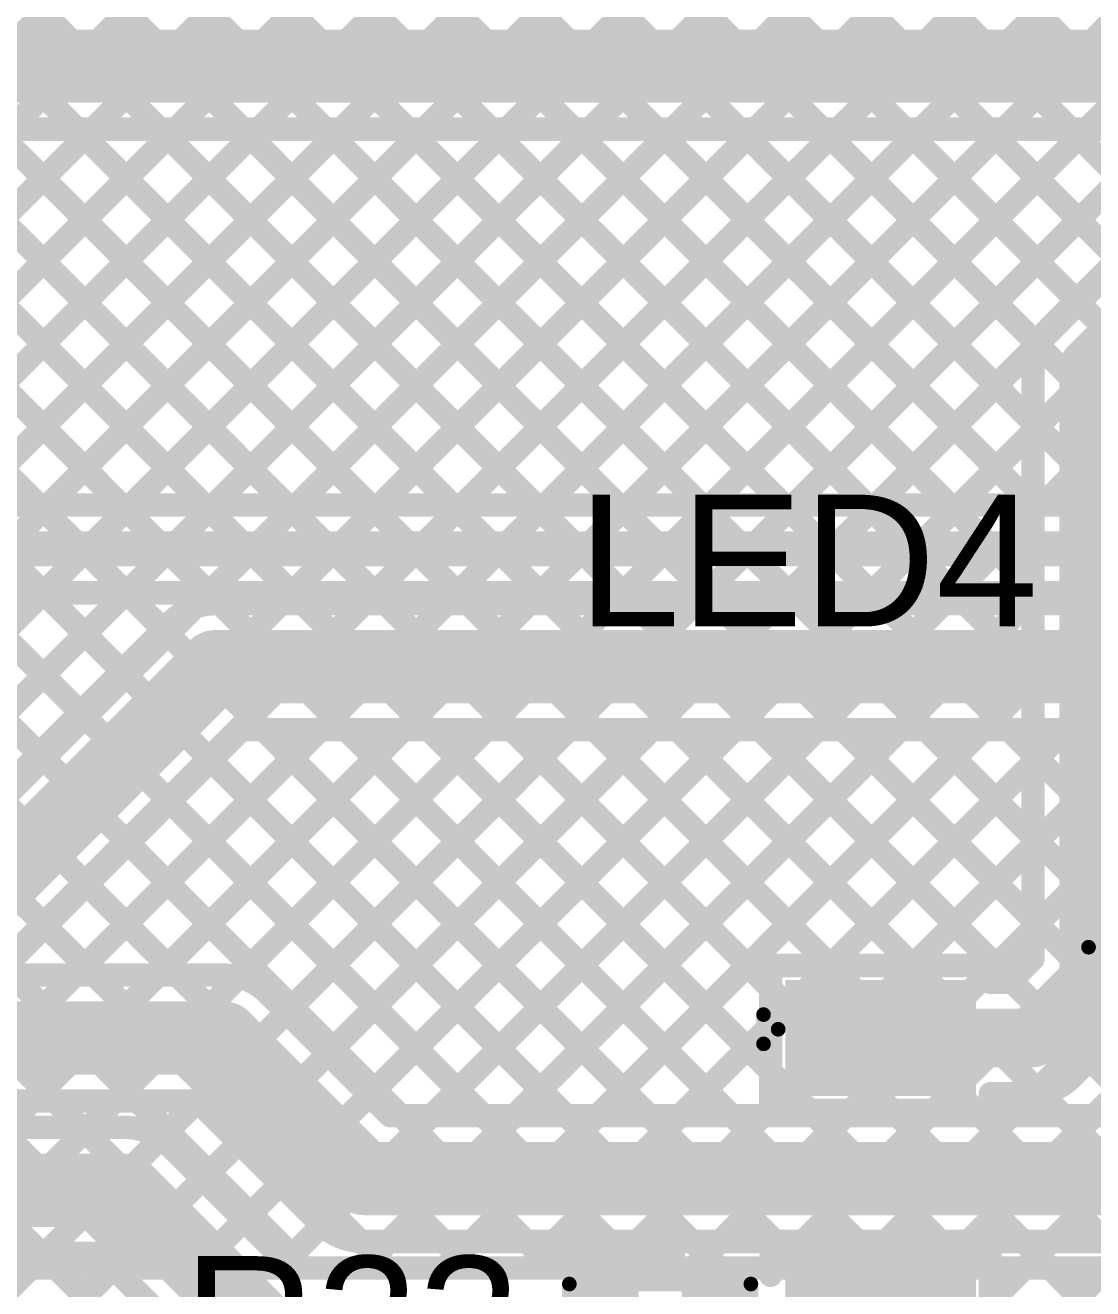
# Model space of a CAD drawing. Header units: millimetres. Extents: x -0.08 to 7.12, y -0.08 to 3.98.
# Drawn here: x 2.0129 to 2.3774, y 1.9724 to 2.4038 of the extents above; entities that cross this region are included whole.
import ezdxf

# ---------------------------------------------------------------- set-up
doc = ezdxf.new("R2010")
doc.units = ezdxf.units.MM
doc.header["$MEASUREMENT"] = 0
for name, color, linetype in [('BottomLayer', 5, 'Continuous'), ('TopLayer', 1, 'Continuous'), ('TopOverlay', 2, 'Continuous'), ('TopPaste', 8, 'Continuous'), ('TopSolder', 216, 'Continuous')]:
    doc.layers.add(name, color=color, linetype=linetype)
doc.styles.add('Arial', font='', dxfattribs={"height": 0.2})
doc.styles.get('Arial').set_extended_font_data('Arial')

# ---------------------------------------------------------------- blocks, each defined once
blk = doc.blocks.new('SOP_4_2_54_33')
at = {"layer": 'TopLayer'}
for points in [[(-0.15157, 0.06575), (-0.09449, 0.06575), (-0.09449, 0.03425), (-0.15157, 0.03425)], [(0.09449, 0.06575), (0.15157, 0.06575), (0.15157, 0.03425), (0.09449, 0.03425)], [(-0.15157, -0.03425), (-0.09449, -0.03425), (-0.09449, -0.06575), (-0.15157, -0.06575)], [(0.09449, -0.03425), (0.15157, -0.03425), (0.15157, -0.06575), (0.09449, -0.06575)]]:
    blk.add_hatch(color=1, dxfattribs=at).paths.add_polyline_path(points)
at = {"layer": 'TopPaste'}
for points in [[(-0.15157, 0.06575), (-0.09449, 0.06575), (-0.09449, 0.03425), (-0.15157, 0.03425)], [(0.09449, 0.06575), (0.15157, 0.06575), (0.15157, 0.03425), (0.09449, 0.03425)], [(-0.15157, -0.03425), (-0.09449, -0.03425), (-0.09449, -0.06575), (-0.15157, -0.06575)], [(0.09449, -0.03425), (0.15157, -0.03425), (0.15157, -0.06575), (0.09449, -0.06575)]]:
    blk.add_hatch(color=8, dxfattribs=at).paths.add_polyline_path(points)
at = {"layer": 'TopSolder'}
for points in [[(-0.15557, 0.06975), (-0.09049, 0.06975), (-0.09049, 0.03025), (-0.15557, 0.03025)], [(0.09049, 0.06975), (0.15557, 0.06975), (0.15557, 0.03025), (0.09049, 0.03025)], [(-0.15557, -0.03025), (-0.09049, -0.03025), (-0.09049, -0.06975), (-0.15557, -0.06975)], [(0.09049, -0.03025), (0.15557, -0.03025), (0.15557, -0.06975), (0.09049, -0.06975)]]:
    blk.add_hatch(color=216, dxfattribs=at).paths.add_polyline_path(points)
at = {"layer": 'TopOverlay', "const_width": 0.005}
for points in [[(-0.052, 0.081), (0.066, 0.081)], [(-0.163, 0.048), (-0.163, 0.058)], [(-0.163, 0.058), (-0.158, 0.053)], [(-0.163, 0.048), (-0.158, 0.053)], [(-0.052, -0.081), (0.066, -0.081)]]:
    blk.add_lwpolyline(points, dxfattribs=at)
at = {"layer": 'TopOverlay', "const_width": 0.0025}
for points in [[(-0.05325, 0.081, 1), (-0.05075, 0.081, 1)], [(0.06475, 0.081, 1), (0.06725, 0.081, 1)], [(-0.16425, 0.058, 1), (-0.16175, 0.058, 1)], [(-0.16425, 0.058, 1), (-0.16175, 0.058, 1)], [(-0.15925, 0.053, 1), (-0.15675, 0.053, 1)], [(-0.15925, 0.053, 1), (-0.15675, 0.053, 1)], [(-0.16425, 0.048, 1), (-0.16175, 0.048, 1)], [(-0.16425, 0.048, 1), (-0.16175, 0.048, 1)], [(-0.05325, -0.081, 1), (-0.05075, -0.081, 1)], [(0.06475, -0.081, 1), (0.06725, -0.081, 1)]]:
    blk.add_lwpolyline(points, format="xyb", close=True, dxfattribs=at)
blk = doc.blocks.new('R___0402_47')
at = {"layer": 'TopLayer'}
for points in [[(-0.0275, -0.0125), (-0.0275, 0.0125), (-0.0095, 0.0125), (-0.0095, -0.0125)], [(0.0095, -0.0125), (0.0095, 0.0125), (0.0275, 0.0125), (0.0275, -0.0125)]]:
    blk.add_hatch(color=1, dxfattribs=at).paths.add_polyline_path(points)
at = {"layer": 'TopPaste'}
for points in [[(-0.0275, -0.0125), (-0.0275, 0.0125), (-0.0095, 0.0125), (-0.0095, -0.0125)], [(0.0095, -0.0125), (0.0095, 0.0125), (0.0275, 0.0125), (0.0275, -0.0125)]]:
    blk.add_hatch(color=8, dxfattribs=at).paths.add_polyline_path(points)
at = {"layer": 'TopSolder'}
for points in [[(-0.02967, -0.01467), (-0.02967, 0.01467), (-0.00733, 0.01467), (-0.00733, -0.01467)], [(0.00733, -0.01467), (0.00733, 0.01467), (0.02967, 0.01467), (0.02967, -0.01467)]]:
    blk.add_hatch(color=216, dxfattribs=at).paths.add_polyline_path(points)
at = {"layer": 'TopOverlay'}
for points, const_width in [([(-0.031, 0.016), (0.031, 0.016)], 0.005), ([(-0.031, -0.016), (-0.031, 0.016)], 0.005), ([(0.031, -0.016), (0.031, 0.016)], 0.005), ([(-0.031, -0.016), (0.031, -0.016)], 0.005), ([(-0.032, -0.017), (0.032, -0.017)], 0.000127)]:
    blk.add_lwpolyline(points, dxfattribs=dict(at, const_width=const_width))
for points, const_width in [([(-0.03225, 0.016, 1), (-0.02975, 0.016, 1)], 0.0025), ([(-0.03225, 0.016, 1), (-0.02975, 0.016, 1)], 0.0025), ([(0.02975, 0.016, 1), (0.03225, 0.016, 1)], 0.0025), ([(0.02975, 0.016, 1), (0.03225, 0.016, 1)], 0.0025), ([(-0.03225, -0.016, 1), (-0.02975, -0.016, 1)], 0.0025), ([(-0.03225, -0.016, 1), (-0.02975, -0.016, 1)], 0.0025), ([(-0.03203, -0.017, 1), (-0.03197, -0.017, 1)], 0.0000635), ([(0.02975, -0.016, 1), (0.03225, -0.016, 1)], 0.0025), ([(0.02975, -0.016, 1), (0.03225, -0.016, 1)], 0.0025), ([(0.03197, -0.017, 1), (0.03203, -0.017, 1)], 0.0000635)]:
    blk.add_lwpolyline(points, format="xyb", close=True, dxfattribs=dict(at, const_width=const_width))
blk = doc.blocks.new('LED_0402_71')
at = {"layer": 'TopLayer'}
for points in [[(-0.03091, 0.01417), (-0.0065, 0.01417), (-0.0065, -0.01417), (-0.03091, -0.01417)], [(0.0065, 0.01417), (0.03091, 0.01417), (0.03091, -0.01417), (0.0065, -0.01417)]]:
    blk.add_hatch(color=1, dxfattribs=at).paths.add_polyline_path(points)
at = {"layer": 'TopOverlay'}
blk.add_hatch(color=2, dxfattribs=at).paths.add_polyline_path([(0.037, -0.02), (0.061, -0.02), (0.061, 0.02), (0.037, 0.02)])
at = {"layer": 'TopPaste'}
for points in [[(-0.03091, 0.01417), (-0.0065, 0.01417), (-0.0065, -0.01417), (-0.03091, -0.01417)], [(0.0065, 0.01417), (0.03091, 0.01417), (0.03091, -0.01417), (0.0065, -0.01417)]]:
    blk.add_hatch(color=8, dxfattribs=at).paths.add_polyline_path(points)
at = {"layer": 'TopSolder'}
for points in [[(-0.03491, 0.01817), (-0.0025, 0.01817), (-0.0025, -0.01817), (-0.03491, -0.01817)], [(0.0025, 0.01817), (0.03491, 0.01817), (0.03491, -0.01817), (0.0025, -0.01817)]]:
    blk.add_hatch(color=216, dxfattribs=at).paths.add_polyline_path(points)
at = {"layer": 'TopOverlay', "const_width": 0.005}
for points in [[(0.037, 0.018), (-0.035, 0.018)], [(-0.035, 0.018), (-0.035, -0.018)], [(0.037, 0.018), (0.037, -0.018)], [(0.037, -0.018), (-0.035, -0.018)]]:
    blk.add_lwpolyline(points, dxfattribs=at)
at = {"layer": 'TopOverlay', "const_width": 0.0025}
for points in [[(-0.03625, 0.018, 1), (-0.03375, 0.018, 1)], [(-0.03625, 0.018, 1), (-0.03375, 0.018, 1)], [(0.03575, 0.018, 1), (0.03825, 0.018, 1)], [(0.03575, 0.018, 1), (0.03825, 0.018, 1)], [(-0.03625, -0.018, 1), (-0.03375, -0.018, 1)], [(-0.03625, -0.018, 1), (-0.03375, -0.018, 1)], [(0.03575, -0.018, 1), (0.03825, -0.018, 1)], [(0.03575, -0.018, 1), (0.03825, -0.018, 1)]]:
    blk.add_lwpolyline(points, format="xyb", close=True, dxfattribs=at)

msp = doc.modelspace()

# ---------------------------------------------------------------- linework, layer by layer
at = {"layer": 'BottomLayer'}
for points, const_width in [([(1.58782, 2.38982), (3.45956, 2.38982)], 0.025), ([(1.58782, 2.36832), (3.45956, 2.36832)], 0.008), ([(1.88838, 2.22077), (2.03593, 2.36832)], 0.008), ([(1.88909, 2.36832), (2.01741, 2.24)], 0.008), ([(1.8989, 2.203), (2.06422, 2.36832)], 0.008), ([(1.91738, 2.36832), (2.04569, 2.24)], 0.008), ([(1.94566, 2.36832), (2.07398, 2.24)], 0.008), ([(1.96418, 2.24), (2.0925, 2.36832)], 0.008), ([(1.97394, 2.36832), (2.10226, 2.24)], 0.008), ([(1.99247, 2.24), (2.12079, 2.36832)], 0.008), ([(2.00223, 2.36832), (2.13055, 2.24)], 0.008), ([(2.02075, 2.24), (2.14907, 2.36832)], 0.008), ([(2.03051, 2.36832), (2.15883, 2.24)], 0.008), ([(2.04904, 2.24), (2.17736, 2.36832)], 0.008), ([(2.0588, 2.36832), (2.18712, 2.24)], 0.008), ([(2.07732, 2.24), (2.20564, 2.36832)], 0.008), ([(2.08708, 2.36832), (2.2154, 2.24)], 0.008), ([(2.10561, 2.24), (2.23392, 2.36832)], 0.008), ([(2.11537, 2.36832), (2.24368, 2.24)], 0.008), ([(2.13389, 2.24), (2.26221, 2.36832)], 0.008), ([(2.14365, 2.36832), (2.27197, 2.24)], 0.008), ([(2.16217, 2.24), (2.29049, 2.36832)], 0.008), ([(2.17193, 2.36832), (2.30025, 2.24)], 0.008), ([(2.19046, 2.24), (2.31878, 2.36832)], 0.008), ([(2.20022, 2.36832), (2.32854, 2.24)], 0.008), ([(2.21874, 2.24), (2.34706, 2.36832)], 0.008), ([(2.2285, 2.36832), (2.35682, 2.24)], 0.008), ([(2.24703, 2.24), (2.37535, 2.36832)], 0.008), ([(2.25679, 2.36832), (2.38511, 2.24)], 0.008), ([(2.27531, 2.24), (2.40363, 2.36832)], 0.008), ([(2.28507, 2.36832), (2.41339, 2.24)], 0.008), ([(2.29765, 1.9795), (2.68647, 2.36832)], 0.008), ([(2.3036, 2.24), (2.43191, 2.36832)], 0.008), ([(2.31336, 2.36832), (2.44167, 2.24)], 0.008), ([(2.32594, 1.9795), (2.71476, 2.36832)], 0.008), ([(2.33188, 2.24), (2.4602, 2.36832)], 0.008), ([(2.34164, 2.36832), (2.46996, 2.24)], 0.008), ([(2.35422, 1.9795), (2.74304, 2.36832)], 0.008), ([(2.36016, 2.24), (2.48848, 2.36832)], 0.008), ([(2.36992, 2.36832), (2.49246, 2.24579)], 0.008), ([(1.943, 2.24), (2.47705, 2.24)], 0.008), ([(1.943, 2.225), (2.49148, 2.225)], 0.012), ([(1.83422, 2.02518), (2.01904, 2.21)], 0.008), ([(1.84836, 2.01104), (2.04732, 2.21)], 0.008), ([(1.94921, 2.21), (2.47705, 2.21)], 0.008), ([(1.96256, 2.21), (2.01758, 2.15498)], 0.008), ([(1.99084, 2.21), (2.03172, 2.16912)], 0.008), ([(2.01913, 2.21), (2.04586, 2.18327)], 0.008), ([(2.04741, 2.21), (2.06, 2.19741)], 0.008), ([(2.07071, 2.2051), (2.07561, 2.21)], 0.008), ([(2.07569, 2.21), (2.07938, 2.20631)], 0.008), ([(2.1002, 2.20631), (2.10389, 2.21)], 0.008), ([(2.10398, 2.21), (2.10767, 2.20631)], 0.008), ([(2.12848, 2.20631), (2.13217, 2.21)], 0.008), ([(2.13226, 2.21), (2.13595, 2.20631)], 0.008), ([(2.15677, 2.20631), (2.16046, 2.21)], 0.008), ([(2.16055, 2.21), (2.16424, 2.20631)], 0.008), ([(2.18505, 2.20631), (2.18874, 2.21)], 0.008), ([(2.18883, 2.21), (2.19252, 2.20631)], 0.008), ([(2.21334, 2.20631), (2.21703, 2.21)], 0.008), ([(2.21712, 2.21), (2.22081, 2.20631)], 0.008), ([(2.24162, 2.20631), (2.24531, 2.21)], 0.008), ([(2.2454, 2.21), (2.24909, 2.20631)], 0.008), ([(2.26991, 2.20631), (2.2736, 2.21)], 0.008), ([(2.27368, 2.21), (2.27737, 2.20631)], 0.008), ([(2.29819, 2.20631), (2.30188, 2.21)], 0.008), ([(2.30197, 2.21), (2.30566, 2.20631)], 0.008), ([(2.32647, 2.20631), (2.33016, 2.21)], 0.008), ([(2.33025, 2.21), (2.33394, 2.20631)], 0.008), ([(2.35476, 2.20631), (2.35845, 2.21)], 0.008), ([(2.35854, 2.21), (2.36223, 2.20631)], 0.008), ([(2.07781, 2.20631), (2.41608, 2.20631)], 0.008), ([(2.26937, 1.9795), (2.49424, 2.20437)], 0.008), ([(1.9118, 2.0492), (2.06261, 2.20001)], 0.008), ([(1.927, 2.034), (2.07781, 2.18481)], 0.025), ([(2.07781, 2.18481), (2.41608, 2.18481)], 0.025), ([(2.24109, 1.9795), (2.4301, 2.16851)], 0.008), ([(1.9485, 1.99804), (2.11377, 2.16331)], 0.008), ([(1.9485, 2.02509), (2.08672, 2.16331)], 0.008), ([(1.9485, 1.96976), (2.14205, 2.16331)], 0.008), ([(1.98653, 1.9795), (2.17034, 2.16331)], 0.008), ([(2.01481, 1.9795), (2.19862, 2.16331)], 0.008), ([(2.0431, 1.9795), (2.22691, 2.16331)], 0.008), ([(2.07138, 1.9795), (2.25519, 2.16331)], 0.008), ([(2.08672, 2.16331), (2.41608, 2.16331)], 0.008), ([(2.0941, 2.16331), (2.27791, 1.9795)], 0.008), ([(2.09966, 1.9795), (2.28347, 2.16331)], 0.008), ([(2.12238, 2.16331), (2.30619, 1.9795)], 0.008), ([(2.12795, 1.9795), (2.31176, 2.16331)], 0.008), ([(2.15067, 2.16331), (2.33448, 1.9795)], 0.008), ([(2.15623, 1.9795), (2.34004, 2.16331)], 0.008), ([(2.17895, 2.16331), (2.36276, 1.9795)], 0.008), ([(2.18452, 1.9795), (2.36833, 2.16331)], 0.008), ([(2.20724, 2.16331), (2.39105, 1.9795)], 0.008), ([(2.2128, 1.9795), (2.39661, 2.16331)], 0.008), ([(2.23552, 2.16331), (2.41933, 1.9795)], 0.008), ([(2.26381, 2.16331), (2.52336, 1.90376)], 0.008), ([(2.29209, 2.16331), (2.54434, 1.91106)], 0.008), ([(2.32037, 2.16331), (2.57675, 1.90693)], 0.008), ([(2.34866, 2.16331), (3.07697, 1.435)], 0.008), ([(2.37694, 2.16331), (3.10525, 1.435)], 0.008), ([(2.07627, 2.15286), (2.24963, 1.9795)], 0.008), ([(2.06212, 2.13872), (2.22134, 1.9795)], 0.008), ([(2.04798, 2.12458), (2.19306, 1.9795)], 0.008), ([(2.03384, 2.11043), (2.16477, 1.9795)], 0.008), ([(2.0197, 2.09629), (2.13649, 1.9795)], 0.008), ([(2.00556, 2.08215), (2.1082, 1.9795)], 0.008), ([(1.99141, 2.06801), (2.07992, 1.9795)], 0.008), ([(1.97727, 2.05387), (2.05164, 1.9795)], 0.008), ([(1.96313, 2.03972), (2.02335, 1.9795)], 0.008), ([(1.97878, 1.9795), (2.422, 1.9795)], 0.008)]:
    msp.add_lwpolyline(points, dxfattribs=dict(at, const_width=const_width))
for points, const_width in [([(2.02851, 2.36832, 1), (2.03251, 2.36832, 1)], 0.004), ([(2.03393, 2.36832, 1), (2.03793, 2.36832, 1)], 0.004), ([(2.0568, 2.36832, 1), (2.0608, 2.36832, 1)], 0.004), ([(2.06222, 2.36832, 1), (2.06622, 2.36832, 1)], 0.004), ([(2.08508, 2.36832, 1), (2.08908, 2.36832, 1)], 0.004), ([(2.0905, 2.36832, 1), (2.0945, 2.36832, 1)], 0.004), ([(2.11337, 2.36832, 1), (2.11737, 2.36832, 1)], 0.004), ([(2.11879, 2.36832, 1), (2.12279, 2.36832, 1)], 0.004), ([(2.14165, 2.36832, 1), (2.14565, 2.36832, 1)], 0.004), ([(2.14707, 2.36832, 1), (2.15107, 2.36832, 1)], 0.004), ([(2.16993, 2.36832, 1), (2.17393, 2.36832, 1)], 0.004), ([(2.17536, 2.36832, 1), (2.17936, 2.36832, 1)], 0.004), ([(2.19822, 2.36832, 1), (2.20222, 2.36832, 1)], 0.004), ([(2.20364, 2.36832, 1), (2.20764, 2.36832, 1)], 0.004), ([(2.2265, 2.36832, 1), (2.2305, 2.36832, 1)], 0.004), ([(2.23192, 2.36832, 1), (2.23592, 2.36832, 1)], 0.004), ([(2.25479, 2.36832, 1), (2.25879, 2.36832, 1)], 0.004), ([(2.26021, 2.36832, 1), (2.26421, 2.36832, 1)], 0.004), ([(2.28307, 2.36832, 1), (2.28707, 2.36832, 1)], 0.004), ([(2.28849, 2.36832, 1), (2.29249, 2.36832, 1)], 0.004), ([(2.31136, 2.36832, 1), (2.31536, 2.36832, 1)], 0.004), ([(2.31678, 2.36832, 1), (2.32078, 2.36832, 1)], 0.004), ([(2.33964, 2.36832, 1), (2.34364, 2.36832, 1)], 0.004), ([(2.34506, 2.36832, 1), (2.34906, 2.36832, 1)], 0.004), ([(2.36792, 2.36832, 1), (2.37192, 2.36832, 1)], 0.004), ([(2.37335, 2.36832, 1), (2.37735, 2.36832, 1)], 0.004), ([(2.01541, 2.24, 1), (2.01941, 2.24, 1)], 0.004), ([(2.01875, 2.24, 1), (2.02275, 2.24, 1)], 0.004), ([(2.04369, 2.24, 1), (2.04769, 2.24, 1)], 0.004), ([(2.04704, 2.24, 1), (2.05104, 2.24, 1)], 0.004), ([(2.07198, 2.24, 1), (2.07598, 2.24, 1)], 0.004), ([(2.07532, 2.24, 1), (2.07932, 2.24, 1)], 0.004), ([(2.10026, 2.24, 1), (2.10426, 2.24, 1)], 0.004), ([(2.10361, 2.24, 1), (2.10761, 2.24, 1)], 0.004), ([(2.12855, 2.24, 1), (2.13255, 2.24, 1)], 0.004), ([(2.13189, 2.24, 1), (2.13589, 2.24, 1)], 0.004), ([(2.15683, 2.24, 1), (2.16083, 2.24, 1)], 0.004), ([(2.16017, 2.24, 1), (2.16417, 2.24, 1)], 0.004), ([(2.18512, 2.24, 1), (2.18912, 2.24, 1)], 0.004), ([(2.18846, 2.24, 1), (2.19246, 2.24, 1)], 0.004), ([(2.2134, 2.24, 1), (2.2174, 2.24, 1)], 0.004), ([(2.21674, 2.24, 1), (2.22074, 2.24, 1)], 0.004), ([(2.24168, 2.24, 1), (2.24568, 2.24, 1)], 0.004), ([(2.24503, 2.24, 1), (2.24903, 2.24, 1)], 0.004), ([(2.26997, 2.24, 1), (2.27397, 2.24, 1)], 0.004), ([(2.27331, 2.24, 1), (2.27731, 2.24, 1)], 0.004), ([(2.29825, 2.24, 1), (2.30225, 2.24, 1)], 0.004), ([(2.3016, 2.24, 1), (2.3056, 2.24, 1)], 0.004), ([(2.32654, 2.24, 1), (2.33054, 2.24, 1)], 0.004), ([(2.32988, 2.24, 1), (2.33388, 2.24, 1)], 0.004), ([(2.35482, 2.24, 1), (2.35882, 2.24, 1)], 0.004), ([(2.35816, 2.24, 1), (2.36216, 2.24, 1)], 0.004), ([(2.01704, 2.21, 1), (2.02104, 2.21, 1)], 0.004), ([(2.01713, 2.21, 1), (2.02113, 2.21, 1)], 0.004), ([(2.04532, 2.21, 1), (2.04932, 2.21, 1)], 0.004), ([(2.04541, 2.21, 1), (2.04941, 2.21, 1)], 0.004), ([(2.07361, 2.21, 1), (2.07761, 2.21, 1)], 0.004), ([(2.07369, 2.21, 1), (2.07769, 2.21, 1)], 0.004), ([(2.10189, 2.21, 1), (2.10589, 2.21, 1)], 0.004), ([(2.10198, 2.21, 1), (2.10598, 2.21, 1)], 0.004), ([(2.13017, 2.21, 1), (2.13417, 2.21, 1)], 0.004), ([(2.13026, 2.21, 1), (2.13426, 2.21, 1)], 0.004), ([(2.15846, 2.21, 1), (2.16246, 2.21, 1)], 0.004), ([(2.15855, 2.21, 1), (2.16255, 2.21, 1)], 0.004), ([(2.18674, 2.21, 1), (2.19074, 2.21, 1)], 0.004), ([(2.18683, 2.21, 1), (2.19083, 2.21, 1)], 0.004), ([(2.21503, 2.21, 1), (2.21903, 2.21, 1)], 0.004), ([(2.21512, 2.21, 1), (2.21912, 2.21, 1)], 0.004), ([(2.24331, 2.21, 1), (2.24731, 2.21, 1)], 0.004), ([(2.2434, 2.21, 1), (2.2474, 2.21, 1)], 0.004), ([(2.2716, 2.21, 1), (2.2756, 2.21, 1)], 0.004), ([(2.27168, 2.21, 1), (2.27568, 2.21, 1)], 0.004), ([(2.29988, 2.21, 1), (2.30388, 2.21, 1)], 0.004), ([(2.29997, 2.21, 1), (2.30397, 2.21, 1)], 0.004), ([(2.32816, 2.21, 1), (2.33216, 2.21, 1)], 0.004), ([(2.32825, 2.21, 1), (2.33225, 2.21, 1)], 0.004), ([(2.35645, 2.21, 1), (2.36045, 2.21, 1)], 0.004), ([(2.35654, 2.21, 1), (2.36054, 2.21, 1)], 0.004), ([(2.06871, 2.2051, 1), (2.07271, 2.2051, 1)], 0.004), ([(2.07581, 2.20631, 1), (2.07981, 2.20631, 1)], 0.004), ([(2.07581, 2.20631, 1), (2.07981, 2.20631, 1)], 0.004), ([(2.07581, 2.20631, 1), (2.07981, 2.20631, 1)], 0.004), ([(2.07738, 2.20631, 1), (2.08138, 2.20631, 1)], 0.004), ([(2.0982, 2.20631, 1), (2.1022, 2.20631, 1)], 0.004), ([(2.10567, 2.20631, 1), (2.10967, 2.20631, 1)], 0.004), ([(2.12648, 2.20631, 1), (2.13048, 2.20631, 1)], 0.004), ([(2.13395, 2.20631, 1), (2.13795, 2.20631, 1)], 0.004), ([(2.15477, 2.20631, 1), (2.15877, 2.20631, 1)], 0.004), ([(2.16224, 2.20631, 1), (2.16624, 2.20631, 1)], 0.004), ([(2.18305, 2.20631, 1), (2.18705, 2.20631, 1)], 0.004), ([(2.19052, 2.20631, 1), (2.19452, 2.20631, 1)], 0.004), ([(2.21134, 2.20631, 1), (2.21534, 2.20631, 1)], 0.004), ([(2.21881, 2.20631, 1), (2.22281, 2.20631, 1)], 0.004), ([(2.23962, 2.20631, 1), (2.24362, 2.20631, 1)], 0.004), ([(2.24709, 2.20631, 1), (2.25109, 2.20631, 1)], 0.004), ([(2.26791, 2.20631, 1), (2.27191, 2.20631, 1)], 0.004), ([(2.27537, 2.20631, 1), (2.27937, 2.20631, 1)], 0.004), ([(2.29619, 2.20631, 1), (2.30019, 2.20631, 1)], 0.004), ([(2.30366, 2.20631, 1), (2.30766, 2.20631, 1)], 0.004), ([(2.32447, 2.20631, 1), (2.32847, 2.20631, 1)], 0.004), ([(2.33194, 2.20631, 1), (2.33594, 2.20631, 1)], 0.004), ([(2.35276, 2.20631, 1), (2.35676, 2.20631, 1)], 0.004), ([(2.36023, 2.20631, 1), (2.36423, 2.20631, 1)], 0.004), ([(2.058, 2.19741, 1), (2.062, 2.19741, 1)], 0.004), ([(2.06061, 2.20001, 1), (2.06461, 2.20001, 1)], 0.004), ([(2.06061, 2.20001, 1), (2.06461, 2.20001, 1)], 0.004), ([(2.06061, 2.20001, 1), (2.06461, 2.20001, 1)], 0.004), ([(2.07156, 2.18481, 1), (2.08406, 2.18481, 1)], 0.0125), ([(2.07156, 2.18481, 1), (2.08406, 2.18481, 1)], 0.0125), ([(2.04386, 2.18327, 1), (2.04786, 2.18327, 1)], 0.004), ([(2.02972, 2.16912, 1), (2.03372, 2.16912, 1)], 0.004), ([(2.08472, 2.16331, 1), (2.08872, 2.16331, 1)], 0.004), ([(2.08472, 2.16331, 1), (2.08872, 2.16331, 1)], 0.004), ([(2.0921, 2.16331, 1), (2.0961, 2.16331, 1)], 0.004), ([(2.11177, 2.16331, 1), (2.11577, 2.16331, 1)], 0.004), ([(2.12038, 2.16331, 1), (2.12438, 2.16331, 1)], 0.004), ([(2.14005, 2.16331, 1), (2.14405, 2.16331, 1)], 0.004), ([(2.14867, 2.16331, 1), (2.15267, 2.16331, 1)], 0.004), ([(2.16834, 2.16331, 1), (2.17234, 2.16331, 1)], 0.004), ([(2.17695, 2.16331, 1), (2.18095, 2.16331, 1)], 0.004), ([(2.19662, 2.16331, 1), (2.20062, 2.16331, 1)], 0.004), ([(2.20524, 2.16331, 1), (2.20924, 2.16331, 1)], 0.004), ([(2.22491, 2.16331, 1), (2.22891, 2.16331, 1)], 0.004), ([(2.23352, 2.16331, 1), (2.23752, 2.16331, 1)], 0.004), ([(2.25319, 2.16331, 1), (2.25719, 2.16331, 1)], 0.004), ([(2.26181, 2.16331, 1), (2.26581, 2.16331, 1)], 0.004), ([(2.28147, 2.16331, 1), (2.28547, 2.16331, 1)], 0.004), ([(2.29009, 2.16331, 1), (2.29409, 2.16331, 1)], 0.004), ([(2.30976, 2.16331, 1), (2.31376, 2.16331, 1)], 0.004), ([(2.31837, 2.16331, 1), (2.32237, 2.16331, 1)], 0.004), ([(2.33804, 2.16331, 1), (2.34204, 2.16331, 1)], 0.004), ([(2.34666, 2.16331, 1), (2.35066, 2.16331, 1)], 0.004), ([(2.36633, 2.16331, 1), (2.37033, 2.16331, 1)], 0.004), ([(2.37494, 2.16331, 1), (2.37894, 2.16331, 1)], 0.004), ([(2.01558, 2.15498, 1), (2.01958, 2.15498, 1)], 0.004), ([(2.07427, 2.15286, 1), (2.07827, 2.15286, 1)], 0.004), ([(2.06012, 2.13872, 1), (2.06412, 2.13872, 1)], 0.004), ([(2.04598, 2.12458, 1), (2.04998, 2.12458, 1)], 0.004), ([(2.03184, 2.11043, 1), (2.03584, 2.11043, 1)], 0.004), ([(2.0177, 2.09629, 1), (2.0217, 2.09629, 1)], 0.004), ([(2.01281, 1.9795, 1), (2.01681, 1.9795, 1)], 0.004), ([(2.02135, 1.9795, 1), (2.02535, 1.9795, 1)], 0.004), ([(2.0411, 1.9795, 1), (2.0451, 1.9795, 1)], 0.004), ([(2.04964, 1.9795, 1), (2.05364, 1.9795, 1)], 0.004), ([(2.06938, 1.9795, 1), (2.07338, 1.9795, 1)], 0.004), ([(2.07792, 1.9795, 1), (2.08192, 1.9795, 1)], 0.004), ([(2.09766, 1.9795, 1), (2.10166, 1.9795, 1)], 0.004), ([(2.1062, 1.9795, 1), (2.1102, 1.9795, 1)], 0.004), ([(2.12595, 1.9795, 1), (2.12995, 1.9795, 1)], 0.004), ([(2.13449, 1.9795, 1), (2.13849, 1.9795, 1)], 0.004), ([(2.15423, 1.9795, 1), (2.15823, 1.9795, 1)], 0.004), ([(2.16277, 1.9795, 1), (2.16677, 1.9795, 1)], 0.004), ([(2.18252, 1.9795, 1), (2.18652, 1.9795, 1)], 0.004), ([(2.19106, 1.9795, 1), (2.19506, 1.9795, 1)], 0.004), ([(2.2108, 1.9795, 1), (2.2148, 1.9795, 1)], 0.004), ([(2.21934, 1.9795, 1), (2.22334, 1.9795, 1)], 0.004), ([(2.23909, 1.9795, 1), (2.24309, 1.9795, 1)], 0.004), ([(2.24763, 1.9795, 1), (2.25163, 1.9795, 1)], 0.004), ([(2.26737, 1.9795, 1), (2.27137, 1.9795, 1)], 0.004), ([(2.27591, 1.9795, 1), (2.27991, 1.9795, 1)], 0.004), ([(2.29565, 1.9795, 1), (2.29965, 1.9795, 1)], 0.004), ([(2.30419, 1.9795, 1), (2.30819, 1.9795, 1)], 0.004), ([(2.32394, 1.9795, 1), (2.32794, 1.9795, 1)], 0.004), ([(2.33248, 1.9795, 1), (2.33648, 1.9795, 1)], 0.004), ([(2.35222, 1.9795, 1), (2.35622, 1.9795, 1)], 0.004), ([(2.36076, 1.9795, 1), (2.36476, 1.9795, 1)], 0.004)]:
    msp.add_lwpolyline(points, format="xyb", close=True, dxfattribs=dict(at, const_width=const_width))
at = {"layer": 'BottomLayer', "const_width": 0.008}
msp.add_lwpolyline([(2.06261, 2.20001, -0.198912), (2.07781, 2.20631)], format="xyb", dxfattribs=at)
msp.add_lwpolyline([(2.06261, 2.20001, -0.198912), (2.07781, 2.20631)], format="xyb", dxfattribs=at)
at = {"layer": 'TopLayer'}
for points, const_width in [([(1.55137, 2.90403), (2.35699, 2.09841)], 0.008), ([(1.57965, 2.90403), (2.35699, 2.12669)], 0.008), ([(1.60794, 2.90403), (2.35699, 2.15498)], 0.008), ([(1.63622, 2.90403), (2.35699, 2.18326)], 0.008), ([(1.66451, 2.90403), (2.35699, 2.21155)], 0.008), ([(1.69279, 2.90403), (2.35699, 2.23983)], 0.008), ([(1.72108, 2.90403), (2.35699, 2.26812)], 0.008), ([(1.74936, 2.90403), (2.35864, 2.29475)], 0.008), ([(1.75568, 2.0315), (2.62821, 2.90403)], 0.008), ([(1.77375, 2.07785), (2.59993, 2.90403)], 0.008), ([(1.77764, 2.90403), (2.3719, 2.30977)], 0.008), ([(1.80593, 2.90403), (2.38604, 2.32391)], 0.008), ([(1.82885, 2.07638), (2.6565, 2.90403)], 0.008), ([(1.83421, 2.90403), (2.40019, 2.33806)], 0.008), ([(1.85205, 2.241), (2.51508, 2.90403)], 0.008), ([(1.86025, 2.0795), (2.68478, 2.90403)], 0.008), ([(1.8625, 2.90403), (2.41433, 2.3522)], 0.008), ([(1.88143, 2.2421), (2.54336, 2.90403)], 0.008), ([(1.88838, 2.22077), (2.57165, 2.90403)], 0.008), ([(1.88854, 2.0795), (2.71307, 2.90403)], 0.008), ([(1.92007, 2.08275), (2.74135, 2.90403)], 0.008), ([(1.94835, 2.08275), (2.76964, 2.90403)], 0.008), ([(1.97339, 2.0795), (2.79792, 2.90403)], 0.008), ([(2.00167, 2.0795), (2.8262, 2.90403)], 0.008), ([(2.02996, 2.0795), (2.85449, 2.90403)], 0.008), ([(2.05824, 2.0795), (2.88277, 2.90403)], 0.008), ([(2.08586, 2.07884), (2.91106, 2.90403)], 0.008), ([(2.10214, 2.06683), (2.93934, 2.90403)], 0.008), ([(1.77375, 2.65336), (2.34957, 2.07755)], 0.008), ([(1.77375, 2.62508), (2.31608, 2.08275)], 0.008), ([(1.77375, 2.5968), (2.2878, 2.08275)], 0.008), ([(1.77375, 2.56851), (2.26742, 2.07485)], 0.008), ([(1.77375, 2.54023), (2.26742, 2.04656)], 0.008), ([(1.77375, 2.51194), (2.25419, 2.0315)], 0.008), ([(2.36258, 2.30045), (2.57454, 2.51241)], 0.008), ([(2.37599, 2.28699), (2.588, 2.499)], 0.02), ([(1.77375, 2.48366), (2.22591, 2.0315)], 0.008), ([(2.37794, 2.0315), (2.82644, 2.48)], 0.008), ([(1.77375, 2.45537), (2.19763, 2.0315)], 0.008), ([(1.77375, 2.42709), (2.16934, 2.0315)], 0.008), ([(1.77375, 2.39881), (2.14106, 2.0315)], 0.008), ([(1.77375, 2.37052), (2.06477, 2.0795)], 0.008), ([(2.11628, 2.05269), (2.35891, 2.29532)], 0.008), ([(2.37599, 2.0771), (2.37599, 2.28699)], 0.02), ([(2.35699, 2.08497), (2.35699, 2.28699)], 0.008), ([(2.13043, 2.03855), (2.35699, 2.26511)], 0.008), ([(2.15166, 2.0315), (2.35699, 2.23683)], 0.008), ([(1.88903, 2.22696), (2.03649, 2.0795)], 0.008), ([(2.17995, 2.0315), (2.35699, 2.20854)], 0.008), ([(2.20823, 2.0315), (2.35699, 2.18026)], 0.008), ([(2.28776, 2.08275), (2.35699, 2.15197)], 0.008), ([(2.31605, 2.08275), (2.35699, 2.12369)], 0.008), ([(2.3425, 2.08092), (2.35699, 2.0954)], 0.008), ([(2.34902, 2.077), (2.35699, 2.08497)], 0.008), ([(2.26742, 2.08275), (2.3425, 2.08275)], 0.008), ([(2.26742, 2.03325), (2.26742, 2.08275)], 0.008), ([(2.3425, 2.077), (2.3425, 2.08275)], 0.008), ([(2.35689, 2.058), (2.37599, 2.0771)], 0.02), ([(1.96733, 2.0795), (2.08057, 2.0795)], 0.008), ([(2.3425, 2.077), (2.34902, 2.077)], 0.008), ([(2.09577, 2.0732), (2.13747, 2.0315)], 0.008), ([(1.92978, 2.058), (2.08057, 2.058)], 0.025), ([(2.08057, 2.058), (2.12857, 2.01)], 0.025), ([(2.23652, 2.0315), (2.26742, 2.0624)], 0.008), ([(2.30496, 2.058), (2.35689, 2.058)], 0.02), ([(2.37035, 2.04459), (2.3894, 2.06364)], 0.008), ([(2.37644, 2.05068), (2.39336, 2.03376)], 0.008), ([(2.3425, 2.039), (2.35689, 2.039)], 0.008), ([(2.3425, 2.03325), (2.3425, 2.039)], 0.008), ([(2.34965, 2.0315), (2.35716, 2.039)], 0.008), ([(2.35963, 2.0392), (2.36733, 2.0315)], 0.008), ([(1.96733, 2.0365), (2.07166, 2.0365)], 0.008), ([(2.00624, 2.0275), (2.01524, 2.0365)], 0.008), ([(2.02292, 2.0365), (2.03192, 2.0275)], 0.008), ([(2.03453, 2.0275), (2.04353, 2.0365)], 0.008), ([(2.0512, 2.0365), (2.1082, 1.9795)], 0.008), ([(2.05904, 2.02373), (2.07174, 2.03643)], 0.008), ([(2.07166, 2.0365), (2.11336, 1.9948)], 0.008), ([(2.2648, 2.0315), (2.26742, 2.03411)], 0.008), ([(2.26742, 2.03325), (2.3425, 2.03325)], 0.008), ([(2.13747, 2.0315), (2.39109, 2.0315)], 0.008), ([(1.84789, 2.0275), (2.04689, 2.0275)], 0.008), ([(2.06209, 2.0212), (2.10379, 1.9795)], 0.008), ([(2.07344, 2.00985), (2.08588, 2.02228)], 0.008), ([(2.12857, 2.01), (2.4, 2.01)], 0.025), ([(1.84789, 2.006), (2.04689, 2.006)], 0.025), ([(2.04689, 2.006), (2.09489, 1.958)], 0.025), ([(2.08759, 1.99571), (2.10002, 2.00814)], 0.008), ([(2.10173, 1.98157), (2.11418, 1.99402)], 0.008), ([(2.12746, 1.98853), (2.13649, 1.9795)], 0.008), ([(2.12795, 1.9795), (2.13695, 1.9885)], 0.008), ([(2.12857, 1.9885), (2.4, 1.9885)], 0.008), ([(2.15577, 1.9885), (2.16477, 1.9795)], 0.008), ([(2.15623, 1.9795), (2.16523, 1.9885)], 0.008), ([(2.18406, 1.9885), (2.18817, 1.98439)], 0.008), ([(2.18952, 1.9845), (2.19352, 1.9885)], 0.008), ([(2.21234, 1.9885), (2.21634, 1.9845)], 0.008), ([(2.2178, 1.9845), (2.2218, 1.9885)], 0.008), ([(2.24063, 1.9885), (2.24963, 1.9795)], 0.008), ([(2.24109, 1.9795), (2.25009, 1.9885)], 0.008), ([(2.26891, 1.9885), (2.27466, 1.98275)], 0.008), ([(2.27262, 1.98275), (2.27837, 1.9885)], 0.008), ([(2.29719, 1.9885), (2.30295, 1.98275)], 0.008), ([(2.3009, 1.98275), (2.30665, 1.9885)], 0.008), ([(2.32548, 1.9885), (2.33123, 1.98275)], 0.008), ([(2.32919, 1.98275), (2.33494, 1.9885)], 0.008), ([(2.3425, 1.96778), (2.36322, 1.9885)], 0.008), ([(2.3425, 1.93949), (2.39151, 1.9885)], 0.008), ([(2.35376, 1.9885), (2.38748, 1.95478)], 0.008), ([(1.85679, 1.9845), (2.03798, 1.9845)], 0.008), ([(1.9994, 1.96409), (2.01981, 1.9845)], 0.008), ([(2.01835, 1.9845), (2.21419, 1.78866)], 0.008), ([(2.03798, 1.9845), (2.07969, 1.9428)], 0.008), ([(2.18452, 1.9795), (2.18817, 1.98315)], 0.008), ([(2.18817, 1.9845), (2.23417, 1.9845)], 0.008), ([(2.18817, 1.9795), (2.18817, 1.9845)], 0.008), ([(2.21117, 1.958), (2.21117, 1.9805)], 0.01), ([(2.23417, 1.9795), (2.23417, 1.9845)], 0.008), ([(2.26742, 1.98275), (2.3425, 1.98275)], 0.008), ([(2.26742, 1.97755), (2.27262, 1.98275)], 0.008), ([(2.26742, 1.977), (2.26742, 1.98275)], 0.008), ([(2.3425, 1.93325), (2.3425, 1.98275)], 0.008), ([(1.96039, 1.8968), (2.04304, 1.97944)], 0.008), ([(2.10379, 1.9795), (2.18817, 1.9795)], 0.008), ([(2.23417, 1.9795), (2.26617, 1.9795)], 0.008), ([(2.3425, 1.97148), (2.37334, 1.94064)], 0.008)]:
    msp.add_lwpolyline(points, dxfattribs=dict(at, const_width=const_width))
for points, const_width in [([(2.3699, 2.30977, 1), (2.3739, 2.30977, 1)], 0.004), ([(2.36055, 2.30042, 1), (2.36455, 2.30042, 1)], 0.004), ([(2.36058, 2.30045, 1), (2.36458, 2.30045, 1)], 0.004), ([(2.36058, 2.30045, 1), (2.36458, 2.30045, 1)], 0.004), ([(2.35664, 2.29475, 1), (2.36064, 2.29475, 1)], 0.004), ([(2.35691, 2.29532, 1), (2.36091, 2.29532, 1)], 0.004), ([(2.37099, 2.28699, 1), (2.38099, 2.28699, 1)], 0.01), ([(2.37099, 2.28699, 1), (2.38099, 2.28699, 1)], 0.01), ([(2.35499, 2.28699, 1), (2.35899, 2.28699, 1)], 0.004), ([(2.35499, 2.28699, 1), (2.35899, 2.28699, 1)], 0.004), ([(2.35499, 2.28699, 1), (2.35899, 2.28699, 1)], 0.004), ([(2.35499, 2.26812, 1), (2.35899, 2.26812, 1)], 0.004), ([(2.35499, 2.26511, 1), (2.35899, 2.26511, 1)], 0.004), ([(2.35499, 2.23983, 1), (2.35899, 2.23983, 1)], 0.004), ([(2.35499, 2.23683, 1), (2.35899, 2.23683, 1)], 0.004), ([(2.35499, 2.21155, 1), (2.35899, 2.21155, 1)], 0.004), ([(2.35499, 2.20854, 1), (2.35899, 2.20854, 1)], 0.004), ([(2.35499, 2.18326, 1), (2.35899, 2.18326, 1)], 0.004), ([(2.35499, 2.18026, 1), (2.35899, 2.18026, 1)], 0.004), ([(2.35499, 2.15498, 1), (2.35899, 2.15498, 1)], 0.004), ([(2.35499, 2.15197, 1), (2.35899, 2.15197, 1)], 0.004), ([(2.35499, 2.12669, 1), (2.35899, 2.12669, 1)], 0.004), ([(2.35499, 2.12369, 1), (2.35899, 2.12369, 1)], 0.004), ([(2.35499, 2.09841, 1), (2.35899, 2.09841, 1)], 0.004), ([(2.35499, 2.0954, 1), (2.35899, 2.0954, 1)], 0.004), ([(2.35499, 2.08497, 1), (2.35899, 2.08497, 1)], 0.004), ([(2.35499, 2.08497, 1), (2.35899, 2.08497, 1)], 0.004), ([(2.26541, 2.08275, 1), (2.26941, 2.08275, 1)], 0.004), ([(2.26541, 2.08275, 1), (2.26941, 2.08275, 1)], 0.004), ([(2.28576, 2.08275, 1), (2.28976, 2.08275, 1)], 0.004), ([(2.2858, 2.08275, 1), (2.2898, 2.08275, 1)], 0.004), ([(2.31405, 2.08275, 1), (2.31805, 2.08275, 1)], 0.004), ([(2.31408, 2.08275, 1), (2.31808, 2.08275, 1)], 0.004), ([(2.3405, 2.08275, 1), (2.3445, 2.08275, 1)], 0.004), ([(2.3405, 2.08275, 1), (2.3445, 2.08275, 1)], 0.004), ([(2.3405, 2.08092, 1), (2.3445, 2.08092, 1)], 0.004), ([(2.37099, 2.0771, 1), (2.38099, 2.0771, 1)], 0.01), ([(2.37099, 2.0771, 1), (2.38099, 2.0771, 1)], 0.01), ([(2.02796, 2.0795, 1), (2.03196, 2.0795, 1)], 0.004), ([(2.03449, 2.0795, 1), (2.03849, 2.0795, 1)], 0.004), ([(2.05624, 2.0795, 1), (2.06024, 2.0795, 1)], 0.004), ([(2.06277, 2.0795, 1), (2.06677, 2.0795, 1)], 0.004), ([(2.07857, 2.0795, 1), (2.08257, 2.0795, 1)], 0.004), ([(2.07857, 2.0795, 1), (2.08257, 2.0795, 1)], 0.004), ([(2.07857, 2.0795, 1), (2.08257, 2.0795, 1)], 0.004), ([(2.08386, 2.07884, 1), (2.08786, 2.07884, 1)], 0.004), ([(2.3405, 2.077, 1), (2.3445, 2.077, 1)], 0.004), ([(2.3405, 2.077, 1), (2.3445, 2.077, 1)], 0.004), ([(2.34702, 2.077, 1), (2.35102, 2.077, 1)], 0.004), ([(2.34702, 2.077, 1), (2.35102, 2.077, 1)], 0.004), ([(2.34757, 2.07755, 1), (2.35157, 2.07755, 1)], 0.004), ([(2.09377, 2.0732, 1), (2.09777, 2.0732, 1)], 0.004), ([(2.09377, 2.0732, 1), (2.09777, 2.0732, 1)], 0.004), ([(2.09377, 2.0732, 1), (2.09777, 2.0732, 1)], 0.004), ([(2.26541, 2.07485, 1), (2.26941, 2.07485, 1)], 0.004), ([(2.10014, 2.06683, 1), (2.10414, 2.06683, 1)], 0.004), ([(2.07432, 2.058, 1), (2.08682, 2.058, 1)], 0.0125), ([(2.07432, 2.058, 1), (2.08682, 2.058, 1)], 0.0125), ([(2.26541, 2.0624, 1), (2.26941, 2.0624, 1)], 0.004), ([(2.29996, 2.058, 1), (2.30996, 2.058, 1)], 0.01), ([(2.35189, 2.058, 1), (2.36189, 2.058, 1)], 0.01), ([(2.35189, 2.058, 1), (2.36189, 2.058, 1)], 0.01), ([(2.11428, 2.05269, 1), (2.11828, 2.05269, 1)], 0.004), ([(2.37444, 2.05068, 1), (2.37844, 2.05068, 1)], 0.004), ([(2.26541, 2.04656, 1), (2.26941, 2.04656, 1)], 0.004), ([(2.36833, 2.04456, 1), (2.37233, 2.04456, 1)], 0.004), ([(2.36835, 2.04459, 1), (2.37235, 2.04459, 1)], 0.004), ([(2.36835, 2.04459, 1), (2.37235, 2.04459, 1)], 0.004), ([(2.12843, 2.03855, 1), (2.13243, 2.03855, 1)], 0.004), ([(2.3405, 2.039, 1), (2.3445, 2.039, 1)], 0.004), ([(2.3405, 2.039, 1), (2.3445, 2.039, 1)], 0.004), ([(2.35489, 2.039, 1), (2.35889, 2.039, 1)], 0.004), ([(2.35489, 2.039, 1), (2.35889, 2.039, 1)], 0.004), ([(2.35489, 2.039, 1), (2.35889, 2.039, 1)], 0.004), ([(2.35516, 2.039, 1), (2.35916, 2.039, 1)], 0.004), ([(2.35763, 2.0392, 1), (2.36163, 2.0392, 1)], 0.004), ([(2.01324, 2.0365, 1), (2.01724, 2.0365, 1)], 0.004), ([(2.02092, 2.0365, 1), (2.02492, 2.0365, 1)], 0.004), ([(2.04153, 2.0365, 1), (2.04553, 2.0365, 1)], 0.004), ([(2.0492, 2.0365, 1), (2.0532, 2.0365, 1)], 0.004), ([(2.06966, 2.0365, 1), (2.07366, 2.0365, 1)], 0.004), ([(2.06966, 2.0365, 1), (2.07366, 2.0365, 1)], 0.004), ([(2.06974, 2.03643, 1), (2.07374, 2.03643, 1)], 0.004), ([(2.26541, 2.03411, 1), (2.26941, 2.03411, 1)], 0.004), ([(2.26541, 2.03325, 1), (2.26941, 2.03325, 1)], 0.004), ([(2.26541, 2.03325, 1), (2.26941, 2.03325, 1)], 0.004), ([(2.3405, 2.03325, 1), (2.3445, 2.03325, 1)], 0.004), ([(2.3405, 2.03325, 1), (2.3445, 2.03325, 1)], 0.004), ([(2.13547, 2.0315, 1), (2.13947, 2.0315, 1)], 0.004), ([(2.13547, 2.0315, 1), (2.13947, 2.0315, 1)], 0.004), ([(2.13906, 2.0315, 1), (2.14306, 2.0315, 1)], 0.004), ([(2.14966, 2.0315, 1), (2.15366, 2.0315, 1)], 0.004), ([(2.16734, 2.0315, 1), (2.17134, 2.0315, 1)], 0.004), ([(2.17795, 2.0315, 1), (2.18195, 2.0315, 1)], 0.004), ([(2.19563, 2.0315, 1), (2.19963, 2.0315, 1)], 0.004), ([(2.20623, 2.0315, 1), (2.21023, 2.0315, 1)], 0.004), ([(2.22391, 2.0315, 1), (2.22791, 2.0315, 1)], 0.004), ([(2.23452, 2.0315, 1), (2.23852, 2.0315, 1)], 0.004), ([(2.25219, 2.0315, 1), (2.25619, 2.0315, 1)], 0.004), ([(2.2628, 2.0315, 1), (2.2668, 2.0315, 1)], 0.004), ([(2.34765, 2.0315, 1), (2.35165, 2.0315, 1)], 0.004), ([(2.36533, 2.0315, 1), (2.36933, 2.0315, 1)], 0.004), ([(2.37594, 2.0315, 1), (2.37994, 2.0315, 1)], 0.004), ([(2.02992, 2.0275, 1), (2.03392, 2.0275, 1)], 0.004), ([(2.03253, 2.0275, 1), (2.03653, 2.0275, 1)], 0.004), ([(2.04489, 2.0275, 1), (2.04889, 2.0275, 1)], 0.004), ([(2.04489, 2.0275, 1), (2.04889, 2.0275, 1)], 0.004), ([(2.04489, 2.0275, 1), (2.04889, 2.0275, 1)], 0.004), ([(2.05704, 2.02373, 1), (2.06104, 2.02373, 1)], 0.004), ([(2.06009, 2.0212, 1), (2.06409, 2.0212, 1)], 0.004), ([(2.06009, 2.0212, 1), (2.06409, 2.0212, 1)], 0.004), ([(2.06009, 2.0212, 1), (2.06409, 2.0212, 1)], 0.004), ([(2.08388, 2.02228, 1), (2.08788, 2.02228, 1)], 0.004), ([(2.12232, 2.01, 1), (2.13482, 2.01, 1)], 0.0125), ([(2.12232, 2.01, 1), (2.13482, 2.01, 1)], 0.0125), ([(2.04064, 2.006, 1), (2.05314, 2.006, 1)], 0.0125), ([(2.04064, 2.006, 1), (2.05314, 2.006, 1)], 0.0125), ([(2.07144, 2.00985, 1), (2.07544, 2.00985, 1)], 0.004), ([(2.09802, 2.00814, 1), (2.10202, 2.00814, 1)], 0.004), ([(2.08559, 1.99571, 1), (2.08959, 1.99571, 1)], 0.004), ([(2.11137, 1.9948, 1), (2.11537, 1.9948, 1)], 0.004), ([(2.11137, 1.9948, 1), (2.11537, 1.9948, 1)], 0.004), ([(2.11137, 1.9948, 1), (2.11537, 1.9948, 1)], 0.004), ([(2.11218, 1.99402, 1), (2.11618, 1.99402, 1)], 0.004), ([(2.12546, 1.98853, 1), (2.12946, 1.98853, 1)], 0.004), ([(2.12657, 1.9885, 1), (2.13057, 1.9885, 1)], 0.004), ([(2.12657, 1.9885, 1), (2.13057, 1.9885, 1)], 0.004), ([(2.12657, 1.9885, 1), (2.13057, 1.9885, 1)], 0.004), ([(2.13495, 1.9885, 1), (2.13895, 1.9885, 1)], 0.004), ([(2.15377, 1.9885, 1), (2.15777, 1.9885, 1)], 0.004), ([(2.16323, 1.9885, 1), (2.16723, 1.9885, 1)], 0.004), ([(2.18206, 1.9885, 1), (2.18606, 1.9885, 1)], 0.004), ([(2.19152, 1.9885, 1), (2.19552, 1.9885, 1)], 0.004), ([(2.21034, 1.9885, 1), (2.21434, 1.9885, 1)], 0.004), ([(2.2198, 1.9885, 1), (2.2238, 1.9885, 1)], 0.004), ([(2.23863, 1.9885, 1), (2.24263, 1.9885, 1)], 0.004), ([(2.24809, 1.9885, 1), (2.25209, 1.9885, 1)], 0.004), ([(2.26691, 1.9885, 1), (2.27091, 1.9885, 1)], 0.004), ([(2.27637, 1.9885, 1), (2.28037, 1.9885, 1)], 0.004), ([(2.29519, 1.9885, 1), (2.29919, 1.9885, 1)], 0.004), ([(2.30465, 1.9885, 1), (2.30865, 1.9885, 1)], 0.004), ([(2.32348, 1.9885, 1), (2.32748, 1.9885, 1)], 0.004), ([(2.33294, 1.9885, 1), (2.33694, 1.9885, 1)], 0.004), ([(2.35176, 1.9885, 1), (2.35576, 1.9885, 1)], 0.004), ([(2.36122, 1.9885, 1), (2.36522, 1.9885, 1)], 0.004), ([(2.01635, 1.9845, 1), (2.02035, 1.9845, 1)], 0.004), ([(2.01781, 1.9845, 1), (2.02181, 1.9845, 1)], 0.004), ([(2.03598, 1.9845, 1), (2.03998, 1.9845, 1)], 0.004), ([(2.03598, 1.9845, 1), (2.03998, 1.9845, 1)], 0.004), ([(2.09973, 1.98157, 1), (2.10373, 1.98157, 1)], 0.004), ([(2.18617, 1.9845, 1), (2.19017, 1.9845, 1)], 0.004), ([(2.18617, 1.9845, 1), (2.19017, 1.9845, 1)], 0.004), ([(2.18617, 1.98439, 1), (2.19017, 1.98439, 1)], 0.004), ([(2.18617, 1.98315, 1), (2.19017, 1.98315, 1)], 0.004), ([(2.18752, 1.9845, 1), (2.19152, 1.9845, 1)], 0.004), ([(2.20867, 1.9805, 1), (2.21367, 1.9805, 1)], 0.005), ([(2.21434, 1.9845, 1), (2.21834, 1.9845, 1)], 0.004), ([(2.2158, 1.9845, 1), (2.2198, 1.9845, 1)], 0.004), ([(2.23217, 1.9845, 1), (2.23617, 1.9845, 1)], 0.004), ([(2.23217, 1.9845, 1), (2.23617, 1.9845, 1)], 0.004), ([(2.26541, 1.98275, 1), (2.26941, 1.98275, 1)], 0.004), ([(2.26541, 1.98275, 1), (2.26941, 1.98275, 1)], 0.004), ([(2.27062, 1.98275, 1), (2.27462, 1.98275, 1)], 0.004), ([(2.27062, 1.98275, 1), (2.27462, 1.98275, 1)], 0.004), ([(2.27266, 1.98275, 1), (2.27666, 1.98275, 1)], 0.004), ([(2.2989, 1.98275, 1), (2.3029, 1.98275, 1)], 0.004), ([(2.30095, 1.98275, 1), (2.30495, 1.98275, 1)], 0.004), ([(2.32719, 1.98275, 1), (2.33119, 1.98275, 1)], 0.004), ([(2.32923, 1.98275, 1), (2.33323, 1.98275, 1)], 0.004), ([(2.3405, 1.98275, 1), (2.3445, 1.98275, 1)], 0.004), ([(2.3405, 1.98275, 1), (2.3445, 1.98275, 1)], 0.004), ([(2.04104, 1.97944, 1), (2.04504, 1.97944, 1)], 0.004), ([(2.10179, 1.9795, 1), (2.10579, 1.9795, 1)], 0.004), ([(2.10179, 1.9795, 1), (2.10579, 1.9795, 1)], 0.004), ([(2.1062, 1.9795, 1), (2.1102, 1.9795, 1)], 0.004), ([(2.12595, 1.9795, 1), (2.12995, 1.9795, 1)], 0.004), ([(2.13449, 1.9795, 1), (2.13849, 1.9795, 1)], 0.004), ([(2.15423, 1.9795, 1), (2.15823, 1.9795, 1)], 0.004), ([(2.16277, 1.9795, 1), (2.16677, 1.9795, 1)], 0.004), ([(2.18252, 1.9795, 1), (2.18652, 1.9795, 1)], 0.004), ([(2.18617, 1.9795, 1), (2.19017, 1.9795, 1)], 0.004), ([(2.18617, 1.9795, 1), (2.19017, 1.9795, 1)], 0.004), ([(2.23217, 1.9795, 1), (2.23617, 1.9795, 1)], 0.004), ([(2.23217, 1.9795, 1), (2.23617, 1.9795, 1)], 0.004), ([(2.23909, 1.9795, 1), (2.24309, 1.9795, 1)], 0.004), ([(2.24763, 1.9795, 1), (2.25163, 1.9795, 1)], 0.004), ([(2.26417, 1.9795, 1), (2.26817, 1.9795, 1)], 0.004), ([(2.26541, 1.97755, 1), (2.26941, 1.97755, 1)], 0.004), ([(2.26541, 1.977, 1), (2.26941, 1.977, 1)], 0.004), ([(2.3405, 1.97148, 1), (2.3445, 1.97148, 1)], 0.004)]:
    msp.add_lwpolyline(points, format="xyb", close=True, dxfattribs=dict(at, const_width=const_width))
at = {"layer": 'TopLayer', "const_width": 0.008}
for points in [[(2.35699, 2.28699, -0.199451), (2.36258, 2.30045)], [(2.35699, 2.28699, -0.198912), (2.36255, 2.30042)], [(2.08057, 2.0795, -0.198912), (2.09577, 2.0732)], [(2.08057, 2.0795, -0.198912), (2.09577, 2.0732)], [(2.37035, 2.04459, -0.199451), (2.35689, 2.039)], [(2.37033, 2.04456, -0.198912), (2.35689, 2.039)], [(2.04689, 2.0275, -0.198912), (2.06209, 2.0212)], [(2.04689, 2.0275, -0.198912), (2.06209, 2.0212)], [(2.12857, 1.9885, -0.198912), (2.11336, 1.9948)], [(2.12857, 1.9885, -0.198912), (2.11336, 1.9948)]]:
    msp.add_lwpolyline(points, format="xyb", dxfattribs=at)

# ---------------------------------------------------------------- block references
at = {"rotation": 180}
msp.add_blockref('LED_0402_71', (2.43478, 2.225), dxfattribs=at)
for name, p in [('SOP_4_2_54_33', (2.42799, 2.008)), ('R___0402_47', (2.22967, 1.958))]:
    msp.add_blockref(name, p)

# ---------------------------------------------------------------- texts
at = {"layer": 'TopOverlay', "style": 'Arial'}
for s, p in [('LED4', (2.20153, 2.19851)), ('R23', (2.06669, 1.93851))]:
    msp.add_text(s, height=0.045, dxfattribs=at).set_placement(p)

doc.saveas('drawing.dxf')
